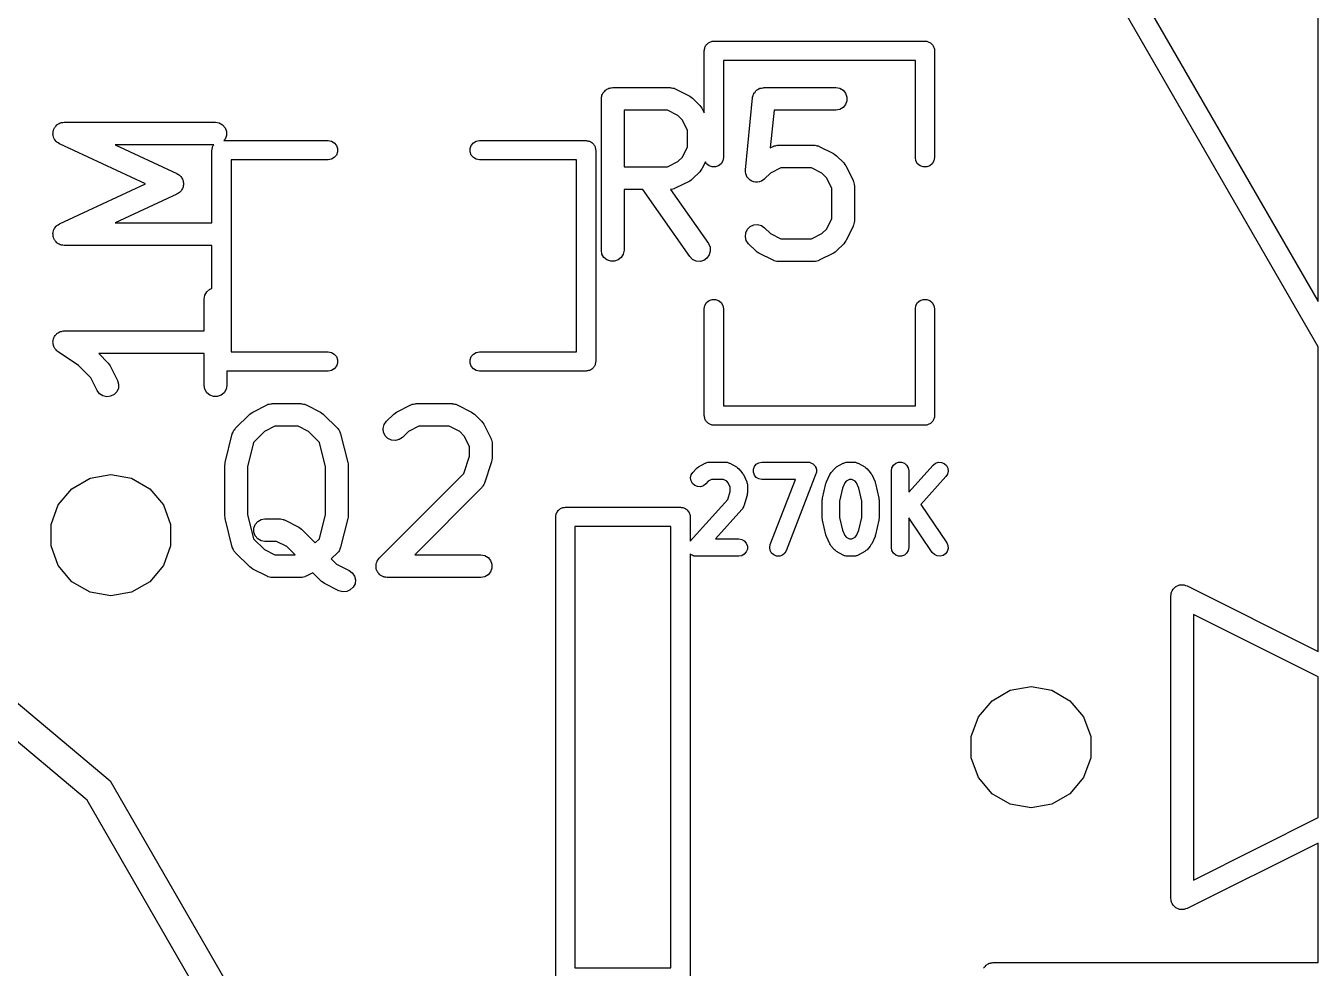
# Model space of a CAD drawing. Extents: x 173.7 to 229.3, y -126 to -74.1.
# Drawn here: x 203.35 to 211.9, y -97.96 to -91.73 of the extents above; entities that cross this region are included whole.
import ezdxf

# ---------------------------------------------------------------- set-up
doc = ezdxf.new("R2010")
doc.units = 0
doc.header["$MEASUREMENT"] = 0
doc.layers.add('BLACK', color=7, linetype='CONTINUOUS')

msp = doc.modelspace()

# ---------------------------------------------------------------- linework, layer by layer
at = {"layer": 'Black'}
for p, q in [((211.9, -93.5524), (211.9, -91.2635)), ((211.9, -93.8524), (210.457, -91.3528)), ((210.624, -91.3428), (211.9, -93.5524)), ((207.87, -91.8385), (207.875, -91.8366)), ((207.875, -91.8366), (207.88, -91.8338)), ((207.88, -91.8338), (207.885, -91.8329)), ((207.885, -91.8329), (207.89, -91.831)), ((207.89, -91.831), (207.896, -91.831)), ((207.896, -91.831), (207.901, -91.83)), ((207.901, -91.83), (209.298, -91.83)), ((209.298, -91.83), (209.304, -91.831)), ((209.304, -91.831), (209.31, -91.831)), ((209.31, -91.831), (209.315, -91.8329)), ((209.315, -91.8329), (209.32, -91.8338)), ((209.32, -91.8338), (209.325, -91.8366)), ((209.325, -91.8366), (209.33, -91.8385)), ((207.838, -91.8935), (207.839, -91.888)), ((207.838, -92.3045), (207.838, -91.8935)), ((207.839, -91.8825), (207.841, -91.8773)), ((207.839, -91.888), (207.839, -91.8825)), ((207.841, -91.8773), (207.842, -91.8718)), ((207.842, -91.8718), (207.845, -91.867)), ((207.845, -91.867), (207.847, -91.8618)), ((207.847, -91.8618), (207.85, -91.8575)), ((207.85, -91.8575), (207.853, -91.8527)), ((207.853, -91.8527), (207.857, -91.8491)), ((207.857, -91.8491), (207.861, -91.8449)), ((207.861, -91.8449), (207.865, -91.8421)), ((207.865, -91.8421), (207.87, -91.8385)), ((209.33, -91.8385), (209.335, -91.8421)), ((209.335, -91.8421), (209.339, -91.8449)), ((209.339, -91.8449), (209.343, -91.8491)), ((209.343, -91.8491), (209.347, -91.8527)), ((209.347, -91.8527), (209.35, -91.8575)), ((209.35, -91.8575), (209.353, -91.8618)), ((209.353, -91.8618), (209.355, -91.867)), ((209.355, -91.867), (209.358, -91.8718)), ((209.358, -91.8718), (209.359, -91.8773)), ((209.359, -91.8773), (209.361, -91.8825)), ((209.361, -91.8825), (209.361, -91.888)), ((209.361, -91.888), (209.362, -91.8935)), ((209.362, -91.8935), (209.362, -92.5996)), ((209.235, -91.957), (207.965, -91.957)), ((207.965, -91.957), (207.965, -92.5996)), ((209.235, -92.5996), (209.235, -91.957)), ((207.165, -92.181), (207.167, -92.1749)), ((207.167, -92.1749), (207.171, -92.1699)), ((207.171, -92.1699), (207.174, -92.1642)), ((207.174, -92.1642), (207.179, -92.16)), ((207.179, -92.16), (207.184, -92.1549)), ((207.184, -92.1549), (207.189, -92.1516)), ((207.189, -92.1516), (207.194, -92.1474)), ((207.194, -92.1474), (207.201, -92.1452)), ((207.201, -92.1452), (207.206, -92.1419)), ((207.206, -92.1419), (207.213, -92.1408)), ((207.213, -92.1408), (207.219, -92.1385)), ((207.219, -92.1385), (207.225, -92.1385)), ((207.225, -92.1385), (207.232, -92.1374)), ((207.232, -92.1374), (207.613, -92.1374)), ((207.613, -92.1374), (207.617, -92.1381)), ((207.617, -92.1381), (207.621, -92.1379)), ((207.621, -92.1379), (207.63, -92.1404)), ((207.63, -92.1404), (207.639, -92.1419)), ((207.639, -92.1419), (207.642, -92.1441)), ((207.642, -92.1441), (207.646, -92.1453)), ((207.646, -92.1453), (207.742, -92.1929)), ((208.164, -92.1798), (208.166, -92.1775)), ((208.166, -92.1775), (208.167, -92.1749)), ((208.167, -92.1749), (208.174, -92.167)), ((208.174, -92.167), (208.18, -92.1587)), ((208.18, -92.1587), (208.182, -92.1571)), ((208.182, -92.1571), (208.184, -92.1549)), ((208.184, -92.1549), (208.193, -92.1498)), ((208.193, -92.1498), (208.201, -92.144)), ((208.201, -92.144), (208.204, -92.1433)), ((208.204, -92.1433), (208.206, -92.1419)), ((208.206, -92.1419), (208.216, -92.1401)), ((208.216, -92.1401), (208.226, -92.1376)), ((208.226, -92.1376), (208.229, -92.1379)), ((208.229, -92.1379), (208.232, -92.1374)), ((208.232, -92.1374), (208.708, -92.1374)), ((208.708, -92.1374), (208.734, -92.1419)), ((208.734, -92.1419), (208.756, -92.1549)), ((208.756, -92.1549), (208.773, -92.1749)), ((208.773, -92.1749), (208.782, -92.1994)), ((207.157, -92.2124), (207.158, -92.2059)), ((207.157, -93.2124), (207.157, -92.2124)), ((207.158, -92.1994), (207.16, -92.1932)), ((207.158, -92.2059), (207.158, -92.1994)), ((207.16, -92.1932), (207.161, -92.1867)), ((207.161, -92.1867), (207.165, -92.181)), ((207.742, -92.1929), (207.751, -92.2001)), ((207.751, -92.2001), (207.761, -92.207)), ((207.761, -92.207), (207.809, -92.2546)), ((207.809, -92.2546), (207.816, -92.2644)), ((207.816, -92.2644), (207.823, -92.2741)), ((208.11, -92.6811), (208.157, -92.2049)), ((208.157, -92.2049), (208.158, -92.2022)), ((208.158, -92.1994), (208.162, -92.1897)), ((208.158, -92.2022), (208.158, -92.1994)), ((208.162, -92.1897), (208.164, -92.1798)), ((208.773, -92.2499), (208.756, -92.2698)), ((208.782, -92.2254), (208.773, -92.2499)), ((208.782, -92.1994), (208.782, -92.2254)), ((207.307, -92.2874), (207.307, -92.6612)), ((207.595, -92.2874), (207.307, -92.2874)), ((207.664, -92.3216), (207.595, -92.2874)), ((207.694, -92.352), (207.664, -92.3216)), ((207.823, -92.2741), (207.838, -92.3045)), ((208.3, -92.2874), (208.275, -92.5356)), ((208.708, -92.2874), (208.3, -92.2874)), ((208.734, -92.2829), (208.708, -92.2874)), ((208.756, -92.2698), (208.734, -92.2829)), ((203.529, -92.4275), (203.53, -92.4243)), ((203.529, -92.4372), (203.529, -92.4275)), ((203.53, -92.4243), (203.531, -92.421)), ((203.531, -92.421), (203.535, -92.4122)), ((203.535, -92.4122), (203.538, -92.403)), ((203.538, -92.403), (203.54, -92.4004)), ((203.54, -92.4004), (203.542, -92.3974)), ((203.542, -92.3974), (203.549, -92.3905)), ((203.549, -92.3905), (203.555, -92.383)), ((203.555, -92.383), (203.558, -92.3814)), ((203.558, -92.3814), (203.56, -92.379)), ((203.56, -92.379), (203.569, -92.3749)), ((203.569, -92.3749), (203.577, -92.37)), ((203.577, -92.37), (203.581, -92.3694)), ((203.581, -92.3694), (203.584, -92.368)), ((203.584, -92.368), (203.593, -92.3672)), ((203.593, -92.3672), (203.603, -92.3655)), ((203.603, -92.3655), (204.603, -92.3655)), ((204.603, -92.3655), (204.629, -92.37)), ((204.629, -92.37), (204.651, -92.383)), ((204.651, -92.383), (204.668, -92.403)), ((204.668, -92.403), (204.677, -92.4275)), ((204.677, -92.4275), (204.677, -92.4535)), ((207.728, -92.4206), (207.694, -92.352)), ((207.728, -92.528), (207.728, -92.4206)), ((203.528, -92.447), (203.529, -92.4372)), ((203.529, -92.4502), (203.528, -92.447)), ((203.529, -92.4535), (203.529, -92.4502)), ((203.533, -92.4627), (203.529, -92.4535)), ((203.535, -92.4722), (203.533, -92.4627)), ((203.537, -92.4749), (203.535, -92.4722)), ((203.538, -92.478), (203.537, -92.4749)), ((203.544, -92.4855), (203.538, -92.478)), ((203.55, -92.4935), (203.544, -92.4855)), ((203.553, -92.4954), (203.55, -92.4935)), ((203.555, -92.4979), (203.553, -92.4954)), ((203.563, -92.5028), (203.555, -92.4979)), ((203.571, -92.5084), (203.563, -92.5028)), ((204.14, -92.7738), (203.571, -92.5084)), ((203.941, -92.5155), (204.349, -92.7058)), ((204.592, -92.5155), (203.941, -92.5155)), ((204.587, -92.525), (204.589, -92.5198)), ((204.589, -92.5198), (204.592, -92.5155)), ((204.592, -92.5155), (204.592, -92.5155)), ((204.668, -92.478), (204.66, -92.488)), ((204.66, -92.488), (205.35, -92.488)), ((204.677, -92.4535), (204.668, -92.478)), ((205.35, -92.488), (205.371, -92.4918)), ((205.371, -92.4918), (205.39, -92.5029)), ((205.39, -92.5029), (205.405, -92.5198)), ((205.405, -92.5198), (205.412, -92.5405)), ((206.288, -92.5405), (206.295, -92.5198)), ((206.295, -92.5198), (206.31, -92.5029)), ((206.31, -92.5029), (206.329, -92.4918)), ((206.329, -92.4918), (206.35, -92.488)), ((206.35, -92.488), (207.056, -92.488)), ((207.056, -92.488), (207.062, -92.489)), ((207.062, -92.489), (207.068, -92.489)), ((207.068, -92.489), (207.073, -92.4909)), ((207.073, -92.4909), (207.078, -92.4918)), ((207.078, -92.4918), (207.083, -92.4946)), ((207.083, -92.4946), (207.088, -92.4965)), ((207.088, -92.4965), (207.093, -92.5001)), ((207.093, -92.5001), (207.097, -92.5029)), ((207.097, -92.5029), (207.101, -92.5071)), ((207.101, -92.5071), (207.105, -92.5107)), ((207.105, -92.5107), (207.108, -92.5155)), ((207.108, -92.5155), (207.111, -92.5198)), ((207.111, -92.5198), (207.113, -92.525)), ((208.301, -92.5229), (208.31, -92.5213)), ((208.31, -92.5213), (208.319, -92.5188)), ((208.319, -92.5188), (208.323, -92.5191)), ((208.323, -92.5191), (208.327, -92.5183)), ((208.327, -92.5183), (208.565, -92.5183)), ((208.565, -92.5183), (208.569, -92.5191)), ((208.569, -92.5191), (208.574, -92.5188)), ((208.574, -92.5188), (208.582, -92.5213)), ((208.582, -92.5213), (208.591, -92.5229)), ((204.58, -92.5515), (204.581, -92.546)), ((204.58, -93.0321), (204.58, -92.5515)), ((204.581, -92.5405), (204.583, -92.5353)), ((204.581, -92.546), (204.581, -92.5405)), ((204.583, -92.5353), (204.584, -92.5298)), ((204.584, -92.5298), (204.587, -92.525)), ((205.39, -92.6001), (205.371, -92.6112)), ((205.405, -92.5832), (205.39, -92.6001)), ((205.412, -92.5625), (205.405, -92.5832)), ((205.412, -92.5405), (205.412, -92.5625)), ((206.288, -92.5625), (206.288, -92.5405)), ((206.295, -92.5832), (206.288, -92.5625)), ((206.31, -92.6001), (206.295, -92.5832)), ((206.329, -92.6112), (206.31, -92.6001)), ((207.113, -92.525), (207.116, -92.5298)), ((207.116, -92.5298), (207.117, -92.5353)), ((207.117, -92.5353), (207.119, -92.5405)), ((207.119, -92.5405), (207.119, -92.546)), ((207.119, -92.546), (207.12, -92.5515)), ((207.12, -92.5515), (207.12, -93.9485)), ((207.664, -92.6269), (207.694, -92.5965)), ((207.694, -92.5965), (207.728, -92.528)), ((207.965, -92.5996), (207.961, -92.6213)), ((208.275, -92.5356), (208.294, -92.5263)), ((208.294, -92.5263), (208.298, -92.525)), ((208.298, -92.525), (208.301, -92.5229)), ((208.591, -92.5229), (208.595, -92.525)), ((208.595, -92.525), (208.599, -92.5263)), ((208.599, -92.5263), (208.694, -92.5739)), ((208.694, -92.5739), (208.704, -92.581)), ((208.704, -92.581), (208.714, -92.5879)), ((208.714, -92.5879), (208.761, -92.6355)), ((209.239, -92.6213), (209.235, -92.5996)), ((209.362, -92.5996), (209.358, -92.6213)), ((205.35, -92.615), (204.707, -92.615)), ((204.707, -92.615), (204.707, -93.885)), ((205.371, -92.6112), (205.35, -92.615)), ((206.35, -92.615), (206.329, -92.6112)), ((206.993, -92.615), (206.35, -92.615)), ((206.993, -93.885), (206.993, -92.615)), ((207.307, -92.6612), (207.595, -92.6612)), ((207.595, -92.6612), (207.664, -92.6269)), ((207.816, -92.6842), (207.809, -92.694)), ((207.823, -92.6745), (207.816, -92.6842)), ((207.846, -92.6283), (207.823, -92.6745)), ((207.853, -92.6404), (207.846, -92.6283)), ((207.87, -92.6546), (207.853, -92.6404)), ((207.89, -92.6622), (207.87, -92.6546)), ((207.913, -92.6622), (207.89, -92.6622)), ((207.933, -92.6546), (207.913, -92.6622)), ((207.95, -92.6404), (207.933, -92.6546)), ((207.961, -92.6213), (207.95, -92.6404)), ((208.11, -92.6816), (208.11, -92.6811)), ((208.11, -92.682), (208.11, -92.6816)), ((208.111, -92.6945), (208.11, -92.682)), ((208.345, -92.6683), (208.276, -92.7026)), ((208.548, -92.6683), (208.345, -92.6683)), ((208.616, -92.7026), (208.548, -92.6683)), ((208.761, -92.6355), (208.768, -92.6454)), ((208.768, -92.6454), (208.775, -92.655)), ((208.775, -92.655), (208.823, -92.7503)), ((209.25, -92.6404), (209.239, -92.6213)), ((209.267, -92.6546), (209.25, -92.6404)), ((209.287, -92.6622), (209.267, -92.6546)), ((209.31, -92.6622), (209.287, -92.6622)), ((209.33, -92.6546), (209.31, -92.6622)), ((209.347, -92.6404), (209.33, -92.6546)), ((209.358, -92.6213), (209.347, -92.6404)), ((203.571, -93.0392), (204.14, -92.7738)), ((204.349, -92.7058), (204.354, -92.7096)), ((204.354, -92.7096), (204.36, -92.7124)), ((204.36, -92.7124), (204.365, -92.717)), ((204.365, -92.717), (204.37, -92.7208)), ((204.37, -92.7208), (204.374, -92.7261)), ((204.374, -92.7261), (204.379, -92.7308)), ((204.379, -92.7308), (204.382, -92.7367)), ((204.382, -92.7367), (204.385, -92.7421)), ((204.385, -92.7421), (204.387, -92.7484)), ((204.387, -92.7484), (204.39, -92.7544)), ((204.39, -92.7544), (204.39, -92.7609)), ((204.39, -92.7609), (204.392, -92.7673)), ((204.392, -92.7673), (204.392, -92.7738)), ((204.392, -92.7738), (204.392, -92.7803)), ((207.742, -92.7557), (207.646, -92.8033)), ((207.751, -92.7485), (207.742, -92.7557)), ((207.761, -92.7416), (207.751, -92.7485)), ((207.809, -92.694), (207.761, -92.7416)), ((208.112, -92.7071), (208.111, -92.6945)), ((208.112, -92.7075), (208.112, -92.7071)), ((208.112, -92.708), (208.112, -92.7075)), ((208.117, -92.7194), (208.112, -92.708)), ((208.122, -92.7308), (208.117, -92.7194)), ((208.123, -92.7312), (208.122, -92.7308)), ((208.123, -92.7316), (208.123, -92.7312)), ((208.132, -92.7405), (208.123, -92.7316)), ((208.141, -92.7495), (208.132, -92.7405)), ((208.141, -92.7497), (208.141, -92.7495)), ((208.141, -92.75), (208.141, -92.7497)), ((208.153, -92.7553), (208.141, -92.75)), ((208.164, -92.7608), (208.153, -92.7553)), ((208.165, -92.761), (208.164, -92.7608)), ((208.164, -92.7608), (208.164, -92.7608)), ((208.177, -92.7621), (208.165, -92.761)), ((208.19, -92.7634), (208.177, -92.7621)), ((208.191, -92.7633), (208.19, -92.7632)), ((208.19, -92.7632), (208.19, -92.7634)), ((208.203, -92.76), (208.191, -92.7633)), ((208.215, -92.7569), (208.203, -92.76)), ((208.216, -92.7567), (208.215, -92.7569)), ((208.226, -92.7493), (208.216, -92.7565)), ((208.216, -92.7565), (208.216, -92.7567)), ((208.237, -92.7423), (208.226, -92.7493)), ((208.276, -92.7026), (208.237, -92.7416)), ((208.237, -92.7416), (208.237, -92.7419)), ((208.237, -92.7419), (208.237, -92.7423)), ((208.646, -92.733), (208.616, -92.7026)), ((208.681, -92.8015), (208.646, -92.733)), ((208.823, -92.7503), (208.824, -92.7544)), ((208.824, -92.7544), (208.826, -92.7582)), ((208.826, -92.7582), (208.828, -92.7668)), ((208.828, -92.7668), (208.83, -92.7752)), ((208.83, -92.7752), (208.83, -92.7795)), ((204.349, -92.8418), (203.941, -93.0321)), ((204.354, -92.838), (204.349, -92.8418)), ((204.36, -92.8353), (204.354, -92.838)), ((204.365, -92.8306), (204.36, -92.8353)), ((204.37, -92.8268), (204.365, -92.8306)), ((204.374, -92.8215), (204.37, -92.8268)), ((204.379, -92.8168), (204.374, -92.8215)), ((204.382, -92.8109), (204.379, -92.8168)), ((204.385, -92.8055), (204.382, -92.8109)), ((204.387, -92.7992), (204.385, -92.8055)), ((204.39, -92.7932), (204.387, -92.7992)), ((204.392, -92.7803), (204.39, -92.7867)), ((204.39, -92.7867), (204.39, -92.7932)), ((207.431, -92.8112), (207.307, -92.8112)), ((207.307, -92.8112), (207.307, -93.2124)), ((207.742, -93.2554), (207.431, -92.8112)), ((207.617, -92.8104), (207.614, -92.811)), ((207.614, -92.811), (207.865, -93.1694)), ((207.621, -92.8107), (207.617, -92.8104)), ((207.63, -92.8082), (207.621, -92.8107)), ((207.639, -92.8067), (207.63, -92.8082)), ((207.642, -92.8045), (207.639, -92.8067)), ((207.646, -92.8033), (207.642, -92.8045)), ((208.681, -93.0042), (208.681, -92.8015)), ((208.83, -92.7795), (208.831, -92.7838)), ((208.831, -92.7838), (208.831, -93.0219)), ((203.941, -93.0321), (204.58, -93.0321)), ((208.646, -93.0727), (208.681, -93.0042)), ((208.83, -93.0305), (208.828, -93.0389)), ((208.831, -93.0219), (208.83, -93.0262)), ((208.83, -93.0262), (208.83, -93.0305)), ((203.528, -93.1006), (203.529, -93.0974)), ((203.529, -93.1104), (203.528, -93.1006)), ((203.529, -93.0941), (203.533, -93.0849)), ((203.529, -93.0974), (203.529, -93.0941)), ((203.529, -93.1202), (203.529, -93.1104)), ((203.53, -93.1233), (203.529, -93.1202)), ((203.533, -93.0849), (203.535, -93.0755)), ((203.535, -93.0755), (203.537, -93.0728)), ((203.537, -93.0728), (203.538, -93.0696)), ((203.538, -93.0696), (203.544, -93.0621)), ((203.544, -93.0621), (203.55, -93.0541)), ((203.55, -93.0541), (203.553, -93.0522)), ((203.553, -93.0522), (203.555, -93.0497)), ((203.555, -93.0497), (203.563, -93.0448)), ((203.563, -93.0448), (203.571, -93.0392)), ((208.11, -93.1237), (208.112, -93.0977)), ((208.112, -93.0977), (208.123, -93.0741)), ((208.123, -93.0741), (208.141, -93.0557)), ((208.141, -93.0557), (208.165, -93.0447)), ((208.165, -93.0447), (208.191, -93.0424)), ((208.191, -93.0424), (208.216, -93.0492)), ((208.216, -93.0492), (208.237, -93.0641)), ((208.237, -93.0641), (208.276, -93.1031)), ((208.276, -93.1031), (208.345, -93.1374)), ((208.548, -93.1374), (208.616, -93.1031)), ((208.616, -93.1031), (208.646, -93.0727)), ((208.823, -93.0554), (208.775, -93.1507)), ((208.824, -93.0513), (208.823, -93.0554)), ((208.826, -93.0476), (208.824, -93.0513)), ((208.828, -93.0389), (208.826, -93.0476)), ((203.531, -93.1266), (203.53, -93.1233)), ((203.535, -93.1354), (203.531, -93.1266)), ((203.538, -93.1446), (203.535, -93.1354)), ((203.54, -93.1472), (203.538, -93.1446)), ((203.542, -93.1502), (203.54, -93.1472)), ((203.549, -93.1571), (203.542, -93.1502)), ((203.555, -93.1646), (203.549, -93.1571)), ((203.558, -93.1662), (203.555, -93.1646)), ((203.56, -93.1686), (203.558, -93.1662)), ((203.569, -93.1727), (203.56, -93.1686)), ((203.577, -93.1776), (203.569, -93.1727)), ((203.581, -93.1782), (203.577, -93.1776)), ((203.584, -93.1796), (203.581, -93.1782)), ((203.593, -93.1804), (203.584, -93.1796)), ((203.603, -93.1821), (203.593, -93.1804)), ((204.58, -93.1821), (203.603, -93.1821)), ((204.58, -93.4655), (204.58, -93.1821)), ((207.865, -93.1694), (207.876, -93.193)), ((207.876, -93.193), (207.878, -93.2189)), ((208.116, -93.1488), (208.11, -93.1237)), ((208.131, -93.1702), (208.116, -93.1488)), ((208.179, -93.2178), (208.131, -93.1702)), ((208.345, -93.1374), (208.548, -93.1374)), ((208.761, -93.1702), (208.714, -93.2178)), ((208.768, -93.1603), (208.761, -93.1702)), ((208.775, -93.1507), (208.768, -93.1603)), ((207.161, -93.238), (207.157, -93.2124)), ((207.174, -93.2606), (207.161, -93.238)), ((207.194, -93.2773), (207.174, -93.2606)), ((207.219, -93.2862), (207.194, -93.2773)), ((207.245, -93.2862), (207.219, -93.2862)), ((207.269, -93.2773), (207.245, -93.2862)), ((207.289, -93.2606), (207.269, -93.2773)), ((207.302, -93.238), (207.289, -93.2606)), ((207.307, -93.2124), (207.302, -93.238)), ((207.76, -93.2738), (207.742, -93.2554)), ((207.784, -93.2848), (207.76, -93.2738)), ((207.81, -93.2871), (207.784, -93.2848)), ((207.835, -93.2804), (207.81, -93.2871)), ((207.856, -93.2654), (207.835, -93.2804)), ((207.871, -93.2441), (207.856, -93.2654)), ((207.878, -93.2189), (207.871, -93.2441)), ((208.189, -93.2247), (208.179, -93.2178)), ((208.198, -93.2318), (208.189, -93.2247)), ((208.294, -93.2795), (208.198, -93.2318)), ((208.298, -93.2807), (208.294, -93.2795)), ((208.301, -93.2829), (208.298, -93.2807)), ((208.31, -93.2844), (208.301, -93.2829)), ((208.319, -93.2869), (208.31, -93.2844)), ((208.323, -93.2866), (208.319, -93.2869)), ((208.327, -93.2874), (208.323, -93.2866)), ((208.565, -93.2874), (208.327, -93.2874)), ((208.569, -93.2866), (208.565, -93.2874)), ((208.574, -93.2869), (208.569, -93.2866)), ((208.582, -93.2844), (208.574, -93.2869)), ((208.591, -93.2829), (208.582, -93.2844)), ((208.595, -93.2807), (208.591, -93.2829)), ((208.599, -93.2795), (208.595, -93.2807)), ((208.694, -93.2318), (208.599, -93.2795)), ((208.704, -93.2247), (208.694, -93.2318)), ((208.714, -93.2178), (208.704, -93.2247)), ((204.528, -93.5357), (204.533, -93.5101)), ((204.528, -93.7464), (204.528, -93.5357)), ((204.533, -93.5101), (204.546, -93.4875)), ((204.546, -93.4875), (204.566, -93.4708)), ((204.566, -93.4708), (204.58, -93.4655)), ((207.853, -93.5596), (207.87, -93.5454)), ((207.87, -93.5454), (207.89, -93.5378)), ((207.89, -93.5378), (207.913, -93.5378)), ((207.913, -93.5378), (207.933, -93.5454)), ((207.933, -93.5454), (207.95, -93.5596)), ((209.25, -93.5596), (209.267, -93.5454)), ((209.267, -93.5454), (209.287, -93.5378)), ((209.287, -93.5378), (209.31, -93.5378)), ((209.31, -93.5378), (209.33, -93.5454)), ((209.33, -93.5454), (209.347, -93.5596)), ((207.838, -93.6004), (207.842, -93.5787)), ((207.838, -94.3065), (207.838, -93.6004)), ((207.842, -93.5787), (207.853, -93.5596)), ((207.95, -93.5596), (207.961, -93.5787)), ((207.961, -93.5787), (207.965, -93.6004)), ((207.965, -93.6004), (207.965, -94.243)), ((209.235, -93.6004), (209.239, -93.5787)), ((209.235, -94.243), (209.235, -93.6004)), ((209.239, -93.5787), (209.25, -93.5596)), ((209.347, -93.5596), (209.358, -93.5787)), ((209.358, -93.5787), (209.362, -93.6004)), ((209.362, -93.6004), (209.362, -94.3065)), ((203.529, -93.8084), (203.532, -93.8)), ((203.532, -93.8), (203.534, -93.7913)), ((203.534, -93.7913), (203.537, -93.7878)), ((203.537, -93.7878), (203.538, -93.7839)), ((203.538, -93.7839), (203.544, -93.7771)), ((203.544, -93.7771), (203.549, -93.7696)), ((203.549, -93.7696), (203.552, -93.7672)), ((203.552, -93.7672), (203.555, -93.764)), ((203.555, -93.764), (203.563, -93.7595)), ((203.563, -93.7595), (203.57, -93.7542)), ((203.57, -93.7542), (203.574, -93.753)), ((203.574, -93.753), (203.577, -93.751)), ((203.577, -93.751), (203.586, -93.7494)), ((203.586, -93.7494), (203.595, -93.7469)), ((203.595, -93.7469), (203.599, -93.7471)), ((203.599, -93.7471), (203.603, -93.7464)), ((203.603, -93.7464), (204.528, -93.7464)), ((203.528, -93.8166), (203.529, -93.8126)), ((203.529, -93.8255), (203.528, -93.8166)), ((203.529, -93.8126), (203.529, -93.8084)), ((203.529, -93.8345), (203.529, -93.8255)), ((203.531, -93.8384), (203.529, -93.8345)), ((203.531, -93.8425), (203.531, -93.8384)), ((203.535, -93.8505), (203.531, -93.8425)), ((203.538, -93.8589), (203.535, -93.8505)), ((203.541, -93.8621), (203.538, -93.8589)), ((203.543, -93.8658), (203.541, -93.8621)), ((203.549, -93.872), (203.543, -93.8658)), ((203.555, -93.8789), (203.549, -93.872)), ((203.559, -93.881), (203.555, -93.8789)), ((203.562, -93.8838), (203.559, -93.881)), ((203.698, -93.9749), (203.562, -93.8838)), ((204.707, -93.885), (205.35, -93.885)), ((205.35, -93.885), (205.371, -93.8888)), ((205.371, -93.8888), (205.39, -93.8999)), ((206.31, -93.8999), (206.329, -93.8888)), ((206.329, -93.8888), (206.35, -93.885)), ((206.35, -93.885), (206.993, -93.885)), ((211.9, -95.8661), (211.9, -93.8524)), ((203.78, -94.0563), (203.698, -93.9749)), ((204.528, -93.8964), (203.832, -93.8964)), ((203.832, -93.8964), (203.894, -93.9589)), ((203.894, -93.9589), (203.901, -93.9687)), ((203.901, -93.9687), (203.908, -93.9784)), ((204.528, -94.1071), (204.528, -93.8964)), ((205.39, -93.8999), (205.405, -93.9167)), ((205.405, -93.9167), (205.412, -93.9375)), ((205.412, -93.9595), (205.405, -93.9802)), ((205.412, -93.9375), (205.412, -93.9595)), ((206.288, -93.9375), (206.295, -93.9167)), ((206.288, -93.9595), (206.288, -93.9375)), ((206.295, -93.9802), (206.288, -93.9595)), ((206.295, -93.9167), (206.31, -93.8999)), ((207.113, -93.975), (207.111, -93.9802)), ((207.116, -93.9702), (207.113, -93.975)), ((207.117, -93.9647), (207.116, -93.9702)), ((207.119, -93.9595), (207.117, -93.9647)), ((207.12, -93.9485), (207.119, -93.954)), ((207.119, -93.954), (207.119, -93.9595)), ((203.822, -94.1407), (203.78, -94.0563)), ((203.908, -93.9784), (203.956, -94.0736)), ((205.35, -94.012), (204.678, -94.012)), ((204.678, -94.012), (204.678, -94.1071)), ((205.371, -94.0082), (205.35, -94.012)), ((205.39, -93.9971), (205.371, -94.0082)), ((205.405, -93.9802), (205.39, -93.9971)), ((206.31, -93.9971), (206.295, -93.9802)), ((206.329, -94.0082), (206.31, -93.9971)), ((206.35, -94.012), (206.329, -94.0082)), ((207.056, -94.012), (206.35, -94.012)), ((207.062, -94.011), (207.056, -94.012)), ((207.068, -94.011), (207.062, -94.011)), ((207.073, -94.0091), (207.068, -94.011)), ((207.078, -94.0082), (207.073, -94.0091)), ((207.083, -94.0054), (207.078, -94.0082)), ((207.088, -94.0035), (207.083, -94.0054)), ((207.093, -93.9999), (207.088, -94.0035)), ((207.097, -93.9971), (207.093, -93.9999)), ((207.101, -93.9929), (207.097, -93.9971)), ((207.105, -93.9893), (207.101, -93.9929)), ((207.108, -93.9845), (207.105, -93.9893)), ((207.111, -93.9802), (207.108, -93.9845)), ((203.837, -94.1616), (203.822, -94.1407)), ((203.962, -94.1246), (203.951, -94.1485)), ((203.956, -94.0736), (203.963, -94.0986)), ((203.963, -94.0986), (203.962, -94.1246)), ((204.533, -94.1328), (204.528, -94.1071)), ((204.546, -94.1554), (204.533, -94.1328)), ((204.674, -94.1328), (204.661, -94.1554)), ((204.678, -94.1071), (204.674, -94.1328)), ((203.859, -94.176), (203.837, -94.1616)), ((203.884, -94.182), (203.859, -94.176)), ((203.91, -94.179), (203.884, -94.182)), ((203.934, -94.1674), (203.91, -94.179)), ((203.951, -94.1485), (203.934, -94.1674)), ((204.566, -94.1721), (204.546, -94.1554)), ((204.59, -94.181), (204.566, -94.1721)), ((204.616, -94.181), (204.59, -94.181)), ((204.641, -94.1721), (204.616, -94.181)), ((204.661, -94.1554), (204.641, -94.1721)), ((204.949, -94.2341), (204.953, -94.2319)), ((204.953, -94.2319), (204.962, -94.2304)), ((204.962, -94.2304), (204.97, -94.2279)), ((204.97, -94.2279), (204.974, -94.2281)), ((204.974, -94.2281), (204.979, -94.2274)), ((204.979, -94.2274), (205.169, -94.2274)), ((205.169, -94.2274), (205.173, -94.2281)), ((205.173, -94.2281), (205.178, -94.2279)), ((205.178, -94.2279), (205.186, -94.2304)), ((205.186, -94.2304), (205.195, -94.2319)), ((205.195, -94.2319), (205.198, -94.2341)), ((205.902, -94.2341), (205.905, -94.2319)), ((205.905, -94.2319), (205.914, -94.2304)), ((205.914, -94.2304), (205.922, -94.2279)), ((205.922, -94.2279), (205.927, -94.2281)), ((205.927, -94.2281), (205.931, -94.2274)), ((205.931, -94.2274), (206.169, -94.2274)), ((206.169, -94.2274), (206.173, -94.2281)), ((206.173, -94.2281), (206.178, -94.2279)), ((206.178, -94.2279), (206.186, -94.2304)), ((206.186, -94.2304), (206.195, -94.2319)), ((206.195, -94.2319), (206.198, -94.2341)), ((204.735, -94.3922), (204.83, -94.297)), ((204.83, -94.297), (204.84, -94.2901)), ((204.84, -94.2901), (204.85, -94.2829)), ((204.85, -94.2829), (204.945, -94.2353)), ((204.945, -94.2353), (204.949, -94.2341)), ((205.198, -94.2341), (205.203, -94.2353)), ((205.203, -94.2353), (205.298, -94.2829)), ((205.298, -94.2829), (205.307, -94.2901)), ((205.307, -94.2901), (205.317, -94.297)), ((205.317, -94.297), (205.413, -94.3922)), ((205.735, -94.3446), (205.783, -94.297)), ((205.783, -94.297), (205.793, -94.2901)), ((205.793, -94.2901), (205.802, -94.2829)), ((205.802, -94.2829), (205.897, -94.2353)), ((205.897, -94.2353), (205.902, -94.2341)), ((206.198, -94.2341), (206.203, -94.2353)), ((206.203, -94.2353), (206.298, -94.2829)), ((206.298, -94.2829), (206.307, -94.2901)), ((206.307, -94.2901), (206.317, -94.297)), ((206.317, -94.297), (206.365, -94.3446)), ((207.839, -94.312), (207.838, -94.3065)), ((207.839, -94.3175), (207.839, -94.312)), ((207.841, -94.3227), (207.839, -94.3175)), ((207.965, -94.243), (209.235, -94.243)), ((209.361, -94.3175), (209.359, -94.3227)), ((209.362, -94.3065), (209.361, -94.312)), ((209.361, -94.312), (209.361, -94.3175)), ((204.726, -94.4033), (204.731, -94.3981)), ((204.731, -94.3981), (204.735, -94.3922)), ((204.996, -94.3774), (204.928, -94.4116)), ((205.151, -94.3774), (204.996, -94.3774)), ((205.22, -94.4116), (205.151, -94.3774)), ((205.413, -94.3922), (205.417, -94.3981)), ((205.417, -94.3981), (205.422, -94.4033)), ((205.713, -94.3911), (205.72, -94.3659)), ((205.716, -94.417), (205.713, -94.3911)), ((205.72, -94.3659), (205.735, -94.3446)), ((205.949, -94.3774), (205.88, -94.4116)), ((206.151, -94.3774), (205.949, -94.3774)), ((206.22, -94.4116), (206.151, -94.3774)), ((206.365, -94.3446), (206.372, -94.3544)), ((206.372, -94.3544), (206.379, -94.3641)), ((206.379, -94.3641), (206.427, -94.4593)), ((207.842, -94.3282), (207.841, -94.3227)), ((207.845, -94.333), (207.842, -94.3282)), ((207.847, -94.3383), (207.845, -94.333)), ((207.85, -94.3425), (207.847, -94.3383)), ((207.853, -94.3473), (207.85, -94.3425)), ((207.857, -94.3509), (207.853, -94.3473)), ((207.861, -94.3551), (207.857, -94.3509)), ((207.865, -94.3579), (207.861, -94.3551)), ((207.87, -94.3615), (207.865, -94.3579)), ((207.875, -94.3634), (207.87, -94.3615)), ((207.88, -94.3662), (207.875, -94.3634)), ((207.885, -94.3671), (207.88, -94.3662)), ((207.89, -94.369), (207.885, -94.3671)), ((207.896, -94.369), (207.89, -94.369)), ((207.901, -94.37), (207.896, -94.369)), ((209.298, -94.37), (207.901, -94.37)), ((209.304, -94.369), (209.298, -94.37)), ((209.31, -94.369), (209.304, -94.369)), ((209.315, -94.3671), (209.31, -94.369)), ((209.32, -94.3662), (209.315, -94.3671)), ((209.325, -94.3634), (209.32, -94.3662)), ((209.33, -94.3615), (209.325, -94.3634)), ((209.335, -94.3579), (209.33, -94.3615)), ((209.339, -94.3551), (209.335, -94.3579)), ((209.343, -94.3509), (209.339, -94.3551)), ((209.347, -94.3473), (209.343, -94.3509)), ((209.35, -94.3425), (209.347, -94.3473)), ((209.353, -94.3383), (209.35, -94.3425)), ((209.355, -94.333), (209.353, -94.3383)), ((209.358, -94.3282), (209.355, -94.333)), ((209.359, -94.3227), (209.358, -94.3282)), ((204.668, -94.6175), (204.715, -94.427)), ((204.715, -94.427), (204.718, -94.4205)), ((204.718, -94.4205), (204.72, -94.4135)), ((204.72, -94.4135), (204.724, -94.4087)), ((204.724, -94.4087), (204.726, -94.4033)), ((204.856, -94.4836), (204.815, -94.6449)), ((204.928, -94.4116), (204.856, -94.4836)), ((205.292, -94.4836), (205.22, -94.4116)), ((205.332, -94.6449), (205.292, -94.4836)), ((205.422, -94.4033), (205.424, -94.4087)), ((205.424, -94.4087), (205.427, -94.4135)), ((205.427, -94.4135), (205.429, -94.4205)), ((205.429, -94.4205), (205.432, -94.427)), ((205.432, -94.427), (205.48, -94.6175)), ((205.727, -94.4406), (205.716, -94.417)), ((205.745, -94.4591), (205.727, -94.4406)), ((205.769, -94.4701), (205.745, -94.4591)), ((205.795, -94.4723), (205.769, -94.4701)), ((205.82, -94.4656), (205.795, -94.4723)), ((205.841, -94.4507), (205.82, -94.4656)), ((205.88, -94.4116), (205.841, -94.4507)), ((206.25, -94.442), (206.22, -94.4116)), ((206.285, -94.5106), (206.25, -94.442)), ((206.427, -94.4593), (206.428, -94.4635)), ((206.428, -94.4635), (206.43, -94.4672)), ((206.43, -94.4672), (206.432, -94.4759)), ((206.432, -94.4759), (206.434, -94.4843)), ((206.434, -94.4843), (206.434, -94.4886)), ((206.285, -94.5759), (206.285, -94.5106)), ((206.434, -94.4886), (206.435, -94.4929)), ((206.435, -94.4929), (206.435, -94.5881)), ((204.665, -94.6357), (204.667, -94.6267)), ((204.665, -94.969), (204.665, -94.6357)), ((204.667, -94.6267), (204.668, -94.6175)), ((204.815, -94.6449), (204.815, -94.9598)), ((205.332, -94.9598), (205.332, -94.6449)), ((205.48, -94.6175), (205.481, -94.6267)), ((205.481, -94.6267), (205.482, -94.6357)), ((205.482, -94.6357), (205.482, -94.969)), ((206.246, -94.6904), (206.285, -94.5759)), ((206.431, -94.6118), (206.383, -94.7547)), ((206.432, -94.5999), (206.431, -94.6118)), ((206.435, -94.5881), (206.432, -94.5999)), ((207.763, -94.682), (207.785, -94.6578)), ((207.785, -94.6578), (207.792, -94.652)), ((207.792, -94.652), (207.799, -94.646)), ((207.799, -94.646), (207.843, -94.6219)), ((207.843, -94.6219), (207.847, -94.6204)), ((207.847, -94.6204), (207.851, -94.6181)), ((207.851, -94.6181), (207.856, -94.6172)), ((207.856, -94.6172), (207.862, -94.6154)), ((207.862, -94.6154), (207.866, -94.6154)), ((207.866, -94.6154), (207.871, -94.6147)), ((207.871, -94.6147), (207.98, -94.6147)), ((207.98, -94.6147), (207.984, -94.6154)), ((207.984, -94.6154), (207.989, -94.6154)), ((207.989, -94.6154), (207.994, -94.6172)), ((207.994, -94.6172), (207.999, -94.6181)), ((207.999, -94.6181), (208.003, -94.6204)), ((208.003, -94.6204), (208.007, -94.6219)), ((208.007, -94.6219), (208.051, -94.646)), ((208.051, -94.646), (208.058, -94.652)), ((208.058, -94.652), (208.066, -94.6578)), ((208.066, -94.6578), (208.087, -94.682)), ((208.163, -94.6619), (208.17, -94.6432)), ((208.17, -94.6432), (208.182, -94.628)), ((208.182, -94.628), (208.199, -94.6181)), ((208.199, -94.6181), (208.219, -94.6147)), ((208.219, -94.6147), (208.524, -94.6147)), ((208.524, -94.6147), (208.529, -94.6156)), ((208.529, -94.6156), (208.535, -94.6157)), ((208.535, -94.6157), (208.539, -94.6173)), ((208.539, -94.6173), (208.543, -94.6181)), ((208.543, -94.6181), (208.548, -94.6209)), ((208.548, -94.6209), (208.553, -94.6229)), ((208.553, -94.6229), (208.557, -94.6258)), ((208.557, -94.6258), (208.561, -94.628)), ((208.561, -94.628), (208.564, -94.6323)), ((208.564, -94.6323), (208.568, -94.6359)), ((208.568, -94.6359), (208.57, -94.6398)), ((208.57, -94.6398), (208.573, -94.6432)), ((208.573, -94.6432), (208.575, -94.6484)), ((208.575, -94.6484), (208.578, -94.6533)), ((208.578, -94.6533), (208.579, -94.6577)), ((208.579, -94.6577), (208.58, -94.6619)), ((208.677, -94.682), (208.699, -94.6578)), ((208.699, -94.6578), (208.706, -94.652)), ((208.706, -94.652), (208.714, -94.646)), ((208.714, -94.646), (208.757, -94.6219)), ((208.757, -94.6219), (208.762, -94.6204)), ((208.762, -94.6204), (208.766, -94.6181)), ((208.766, -94.6181), (208.771, -94.6172)), ((208.771, -94.6172), (208.776, -94.6154)), ((208.776, -94.6154), (208.781, -94.6154)), ((208.781, -94.6154), (208.785, -94.6147)), ((208.785, -94.6147), (208.829, -94.6147)), ((208.829, -94.6147), (208.833, -94.6154)), ((208.833, -94.6154), (208.838, -94.6154)), ((208.838, -94.6154), (208.843, -94.6172)), ((208.843, -94.6172), (208.848, -94.6181)), ((208.848, -94.6181), (208.852, -94.6204)), ((208.852, -94.6204), (208.856, -94.6219)), ((208.856, -94.6219), (208.9, -94.646)), ((208.9, -94.646), (208.907, -94.652)), ((208.907, -94.652), (208.915, -94.6578)), ((208.915, -94.6578), (208.936, -94.682)), ((209.076, -94.6718), (209.08, -94.6523)), ((209.08, -94.6523), (209.09, -94.6351)), ((209.09, -94.6351), (209.105, -94.6223)), ((209.105, -94.6223), (209.123, -94.6155)), ((209.123, -94.6155), (209.143, -94.6155)), ((209.143, -94.6155), (209.162, -94.6223)), ((209.162, -94.6223), (209.177, -94.6351)), ((209.177, -94.6351), (209.187, -94.6523)), ((209.187, -94.6523), (209.191, -94.6718)), ((209.191, -94.8132), (209.352, -94.6336)), ((209.352, -94.6336), (209.368, -94.6214)), ((209.368, -94.6214), (209.387, -94.6152)), ((209.387, -94.6152), (209.407, -94.6159)), ((209.407, -94.6159), (209.425, -94.6233)), ((209.425, -94.6233), (209.44, -94.6366)), ((209.44, -94.6366), (209.449, -94.6541)), ((209.449, -94.6541), (209.452, -94.6738)), ((203.653, -94.79), (203.774, -94.7203)), ((203.774, -94.7203), (203.911, -94.6961)), ((203.911, -94.6961), (204.049, -94.7203)), ((204.049, -94.7203), (204.169, -94.79)), ((205.687, -95.2493), (206.246, -94.6904)), ((207.748, -94.7182), (207.752, -94.6988)), ((207.751, -94.7379), (207.748, -94.7182)), ((207.76, -94.7554), (207.751, -94.7379)), ((207.752, -94.6988), (207.763, -94.682)), ((207.863, -94.7413), (207.848, -94.7584)), ((207.885, -94.729), (207.863, -94.7413)), ((207.965, -94.729), (207.885, -94.729)), ((207.987, -94.7413), (207.965, -94.729)), ((207.996, -94.7518), (207.987, -94.7413)), ((208.087, -94.682), (208.092, -94.6894)), ((208.092, -94.6894), (208.097, -94.6967)), ((208.097, -94.6967), (208.119, -94.7451)), ((208.163, -94.6817), (208.163, -94.6619)), ((208.17, -94.7004), (208.163, -94.6817)), ((208.182, -94.7156), (208.17, -94.7004)), ((208.199, -94.7255), (208.182, -94.7156)), ((208.219, -94.729), (208.199, -94.7255)), ((208.441, -94.729), (208.219, -94.729)), ((208.275, -95.1592), (208.441, -94.729)), ((208.577, -94.6924), (208.381, -95.2004)), ((208.578, -94.6869), (208.577, -94.6924)), ((208.58, -94.6817), (208.578, -94.6869)), ((208.58, -94.6619), (208.58, -94.6674)), ((208.58, -94.6674), (208.581, -94.6729)), ((208.581, -94.6729), (208.58, -94.6773)), ((208.58, -94.6773), (208.58, -94.6817)), ((208.646, -94.7451), (208.668, -94.6967)), ((208.668, -94.6967), (208.673, -94.6894)), ((208.673, -94.6894), (208.677, -94.682)), ((208.778, -94.7413), (208.768, -94.7518)), ((208.8, -94.729), (208.778, -94.7413)), ((208.814, -94.729), (208.8, -94.729)), ((208.836, -94.7413), (208.814, -94.729)), ((208.845, -94.7518), (208.836, -94.7413)), ((208.936, -94.682), (208.941, -94.6894)), ((208.941, -94.6894), (208.946, -94.6967)), ((208.946, -94.6967), (208.968, -94.7451)), ((209.076, -95.1798), (209.076, -94.6718)), ((209.191, -94.6718), (209.191, -94.8132)), ((209.437, -94.71), (209.271, -94.8946)), ((209.448, -94.6932), (209.437, -94.71)), ((209.452, -94.6738), (209.448, -94.6932)), ((203.563, -94.8968), (203.653, -94.79)), ((204.169, -94.79), (204.259, -94.8968)), ((206.365, -94.784), (205.922, -95.2274)), ((206.367, -94.7804), (206.365, -94.784)), ((206.371, -94.7776), (206.367, -94.7804)), ((206.375, -94.7698), (206.371, -94.7776)), ((206.38, -94.7626), (206.375, -94.7698)), ((206.381, -94.7585), (206.38, -94.7626)), ((206.383, -94.7547), (206.381, -94.7585)), ((207.775, -94.7687), (207.76, -94.7554)), ((207.793, -94.7761), (207.775, -94.7687)), ((207.813, -94.7768), (207.793, -94.7761)), ((207.832, -94.7706), (207.813, -94.7768)), ((207.848, -94.7584), (207.832, -94.7706)), ((207.994, -94.8608), (208.009, -94.8086)), ((208.009, -94.7808), (207.996, -94.7518)), ((208.009, -94.8086), (208.009, -94.7808)), ((208.119, -94.7451), (208.119, -94.7472)), ((208.119, -94.7472), (208.12, -94.749)), ((208.12, -94.749), (208.122, -94.7568)), ((208.122, -94.8251), (208.121, -94.8334)), ((208.122, -94.7568), (208.124, -94.7644)), ((208.124, -94.817), (208.122, -94.8251)), ((208.124, -94.7644), (208.123, -94.7665)), ((208.123, -94.7665), (208.124, -94.7686)), ((208.124, -94.7686), (208.124, -94.817)), ((208.62, -94.8528), (208.642, -94.756)), ((208.642, -94.756), (208.644, -94.7507)), ((208.644, -94.7507), (208.646, -94.7451)), ((208.752, -94.7868), (208.733, -94.8717)), ((208.768, -94.7518), (208.752, -94.7868)), ((208.861, -94.7868), (208.845, -94.7518)), ((208.88, -94.8717), (208.861, -94.7868)), ((208.968, -94.7451), (208.969, -94.7507)), ((208.969, -94.7507), (208.971, -94.756)), ((208.971, -94.756), (208.993, -94.8528)), ((203.516, -95.0279), (203.563, -94.8968)), ((204.259, -94.8968), (204.307, -95.0279)), ((206.897, -94.9163), (206.903, -94.9154)), ((206.903, -94.9154), (206.908, -94.9135)), ((206.908, -94.9135), (206.914, -94.9135)), ((206.914, -94.9135), (206.919, -94.9125)), ((206.919, -94.9125), (207.681, -94.9125)), ((207.681, -94.9125), (207.686, -94.9135)), ((207.686, -94.9135), (207.692, -94.9135)), ((207.692, -94.9135), (207.697, -94.9154)), ((207.697, -94.9154), (207.703, -94.9163)), ((207.744, -95.1378), (207.994, -94.8608)), ((208.098, -94.9109), (208.094, -94.9171)), ((208.1, -94.9059), (208.098, -94.9083)), ((208.098, -94.9083), (208.098, -94.9109)), ((208.121, -94.8334), (208.1, -94.9059)), ((208.619, -94.8653), (208.62, -94.8591)), ((208.619, -94.9863), (208.619, -94.8653)), ((208.62, -94.8591), (208.62, -94.8528)), ((208.733, -94.8717), (208.733, -94.9799)), ((208.88, -94.9799), (208.88, -94.8717)), ((208.993, -94.8528), (208.994, -94.8591)), ((208.994, -94.8591), (208.995, -94.8653)), ((208.995, -94.8653), (208.995, -94.9863)), ((209.271, -94.8946), (209.442, -95.1478)), ((204.667, -94.9781), (204.665, -94.969)), ((204.668, -94.9872), (204.667, -94.9781)), ((204.715, -95.1777), (204.668, -94.9872)), ((204.815, -94.9598), (204.856, -95.1212)), ((204.883, -95.0068), (204.905, -94.9938)), ((204.905, -94.9938), (204.931, -94.9893)), ((204.931, -94.9893), (205.026, -94.9893)), ((205.026, -94.9893), (205.03, -94.99)), ((205.03, -94.99), (205.035, -94.9898)), ((205.035, -94.9898), (205.043, -94.9923)), ((205.043, -94.9923), (205.052, -94.9938)), ((205.052, -94.9938), (205.056, -94.996)), ((205.056, -94.996), (205.06, -94.9972)), ((205.06, -94.9972), (205.155, -95.0448)), ((205.292, -95.1212), (205.332, -94.9598)), ((205.48, -94.9872), (205.432, -95.1777)), ((205.481, -94.9781), (205.48, -94.9872)), ((205.482, -94.969), (205.481, -94.9781)), ((206.855, -94.976), (206.856, -94.9705)), ((206.855, -98.024), (206.855, -94.976)), ((206.856, -94.965), (206.858, -94.9598)), ((206.856, -94.9705), (206.856, -94.965)), ((206.858, -94.9598), (206.859, -94.9543)), ((206.859, -94.9543), (206.862, -94.9495)), ((206.862, -94.9495), (206.864, -94.9442)), ((206.864, -94.9442), (206.868, -94.94)), ((206.868, -94.94), (206.87, -94.9352)), ((206.87, -94.9352), (206.875, -94.9316)), ((206.875, -94.9316), (206.878, -94.9274)), ((206.878, -94.9274), (206.883, -94.9246)), ((206.883, -94.9246), (206.887, -94.921)), ((206.887, -94.921), (206.892, -94.9191)), ((206.892, -94.9191), (206.897, -94.9163)), ((207.703, -94.9163), (207.708, -94.9191)), ((207.708, -94.9191), (207.713, -94.921)), ((207.713, -94.921), (207.717, -94.9246)), ((207.717, -94.9246), (207.722, -94.9274)), ((207.722, -94.9274), (207.725, -94.9316)), ((207.725, -94.9316), (207.73, -94.9352)), ((207.73, -94.9352), (207.732, -94.94)), ((207.732, -94.94), (207.736, -94.9442)), ((207.736, -94.9442), (207.738, -94.9495)), ((207.738, -94.9495), (207.741, -94.9543)), ((207.741, -94.9543), (207.742, -94.9598)), ((207.742, -94.9598), (207.744, -94.965)), ((207.744, -94.965), (207.744, -94.9705)), ((207.744, -94.9705), (207.744, -94.976)), ((207.744, -94.976), (207.744, -95.1378)), ((208.087, -94.9278), (207.912, -95.1227)), ((208.089, -94.9255), (208.087, -94.9278)), ((208.091, -94.9237), (208.089, -94.9255)), ((208.094, -94.9171), (208.091, -94.9237)), ((208.62, -94.9925), (208.619, -94.9863)), ((208.62, -94.9988), (208.62, -94.9925)), ((208.642, -95.0956), (208.62, -94.9988)), ((208.733, -94.9799), (208.752, -95.0649)), ((208.861, -95.0649), (208.88, -94.9799)), ((208.993, -94.9988), (208.971, -95.0956)), ((208.994, -94.9925), (208.993, -94.9988)), ((208.995, -94.9863), (208.994, -94.9925)), ((209.192, -94.9821), (209.191, -94.984)), ((209.191, -94.984), (209.191, -95.1798)), ((209.347, -95.2118), (209.192, -94.9821)), ((203.516, -95.1673), (203.516, -95.0279)), ((204.307, -95.0279), (204.307, -95.1673)), ((204.857, -95.0513), (204.866, -95.0268)), ((204.857, -95.0773), (204.857, -95.0513)), ((204.866, -95.1018), (204.857, -95.0773)), ((204.866, -95.0268), (204.883, -95.0068)), ((205.155, -95.0448), (205.165, -95.052)), ((205.165, -95.052), (205.174, -95.0589)), ((205.174, -95.0589), (205.264, -95.1487)), ((206.982, -95.0395), (206.982, -97.9605)), ((207.617, -95.0395), (206.982, -95.0395)), ((207.617, -97.9605), (207.617, -95.0395)), ((208.752, -95.0649), (208.768, -95.0998)), ((208.845, -95.0998), (208.861, -95.0649)), ((203.563, -95.2984), (203.516, -95.1673)), ((204.307, -95.1673), (204.259, -95.2984)), ((204.856, -95.1212), (204.928, -95.1931)), ((204.883, -95.1217), (204.866, -95.1018)), ((204.905, -95.1348), (204.883, -95.1217)), ((204.931, -95.1393), (204.905, -95.1348)), ((205.008, -95.1393), (204.931, -95.1393)), ((205.077, -95.1735), (205.008, -95.1393)), ((205.264, -95.1487), (205.292, -95.1212)), ((207.912, -95.1227), (208.067, -95.1227)), ((208.067, -95.1227), (208.086, -95.1261)), ((208.086, -95.1261), (208.103, -95.136)), ((208.103, -95.136), (208.116, -95.1512)), ((208.116, -95.1512), (208.123, -95.1699)), ((208.123, -95.1699), (208.123, -95.1897)), ((208.271, -95.1787), (208.275, -95.1592)), ((208.644, -95.1009), (208.642, -95.0956)), ((208.646, -95.1065), (208.644, -95.1009)), ((208.668, -95.1549), (208.646, -95.1065)), ((208.673, -95.1622), (208.668, -95.1549)), ((208.677, -95.1697), (208.673, -95.1622)), ((208.699, -95.1939), (208.677, -95.1697)), ((208.768, -95.0998), (208.778, -95.1103)), ((208.778, -95.1103), (208.8, -95.1227)), ((208.8, -95.1227), (208.814, -95.1227)), ((208.814, -95.1227), (208.836, -95.1103)), ((208.836, -95.1103), (208.845, -95.0998)), ((208.936, -95.1697), (208.915, -95.1938)), ((208.941, -95.1622), (208.936, -95.1697)), ((208.946, -95.1549), (208.941, -95.1622)), ((208.968, -95.1065), (208.946, -95.1549)), ((208.969, -95.1009), (208.968, -95.1065)), ((208.971, -95.0956), (208.969, -95.1009)), ((209.442, -95.1478), (209.45, -95.166)), ((209.45, -95.166), (209.451, -95.1858)), ((204.718, -95.1843), (204.715, -95.1777)), ((204.72, -95.1912), (204.718, -95.1843)), ((204.724, -95.1961), (204.72, -95.1912)), ((204.726, -95.2015), (204.724, -95.1961)), ((204.731, -95.2067), (204.726, -95.2015)), ((204.735, -95.2126), (204.731, -95.2067)), ((204.83, -95.3078), (204.735, -95.2126)), ((204.928, -95.1931), (204.996, -95.2274)), ((204.996, -95.2274), (205.131, -95.2274)), ((205.131, -95.2274), (205.077, -95.1735)), ((205.413, -95.2126), (205.37, -95.2548)), ((205.37, -95.2548), (205.404, -95.2884)), ((205.417, -95.2067), (205.413, -95.2126)), ((205.422, -95.2015), (205.417, -95.2067)), ((205.424, -95.1961), (205.422, -95.2015)), ((205.427, -95.1912), (205.424, -95.1961)), ((205.429, -95.1843), (205.427, -95.1912)), ((205.432, -95.1777), (205.429, -95.1843)), ((205.676, -95.2649), (205.682, -95.2574)), ((205.682, -95.2574), (205.687, -95.2493)), ((205.922, -95.2274), (206.36, -95.2274)), ((206.36, -95.2274), (206.385, -95.2319)), ((206.385, -95.2319), (206.408, -95.2449)), ((206.408, -95.2449), (206.424, -95.2649)), ((207.747, -95.2236), (207.744, -95.2208)), ((207.744, -95.2208), (207.744, -98.024)), ((207.75, -95.2256), (207.747, -95.2236)), ((207.753, -95.2283), (207.75, -95.2256)), ((207.759, -95.2305), (207.753, -95.2283)), ((207.764, -95.2335), (207.759, -95.2305)), ((207.768, -95.2342), (207.764, -95.2335)), ((207.772, -95.2357), (207.768, -95.2342)), ((207.778, -95.2359), (207.772, -95.2357)), ((207.784, -95.237), (207.778, -95.2359)), ((208.067, -95.237), (207.784, -95.237)), ((208.086, -95.2335), (208.067, -95.237)), ((208.103, -95.2236), (208.086, -95.2335)), ((208.116, -95.2084), (208.103, -95.2236)), ((208.123, -95.1897), (208.116, -95.2084)), ((208.274, -95.1983), (208.271, -95.1787)), ((208.283, -95.2157), (208.274, -95.1983)), ((208.298, -95.2287), (208.283, -95.2157)), ((208.317, -95.2359), (208.298, -95.2287)), ((208.337, -95.2363), (208.317, -95.2359)), ((208.355, -95.2298), (208.337, -95.2363)), ((208.371, -95.2174), (208.355, -95.2298)), ((208.381, -95.2004), (208.371, -95.2174)), ((208.706, -95.1997), (208.699, -95.1939)), ((208.714, -95.2056), (208.706, -95.1997)), ((208.757, -95.2298), (208.714, -95.2056)), ((208.762, -95.2312), (208.757, -95.2298)), ((208.766, -95.2335), (208.762, -95.2312)), ((208.771, -95.2345), (208.766, -95.2335)), ((208.776, -95.2362), (208.771, -95.2345)), ((208.781, -95.2362), (208.776, -95.2362)), ((208.785, -95.237), (208.781, -95.2362)), ((208.829, -95.237), (208.785, -95.237)), ((208.833, -95.2362), (208.829, -95.237)), ((208.838, -95.2362), (208.833, -95.2362)), ((208.843, -95.2345), (208.838, -95.2362)), ((208.848, -95.2335), (208.843, -95.2345)), ((208.852, -95.2312), (208.848, -95.2335)), ((208.856, -95.2298), (208.852, -95.2312)), ((208.9, -95.2056), (208.856, -95.2298)), ((208.907, -95.1996), (208.9, -95.2056)), ((208.915, -95.1938), (208.907, -95.1996)), ((209.08, -95.1994), (209.076, -95.1798)), ((209.09, -95.2165), (209.08, -95.1994)), ((209.105, -95.2293), (209.09, -95.2165)), ((209.123, -95.2361), (209.105, -95.2293)), ((209.143, -95.2361), (209.123, -95.2361)), ((209.162, -95.2293), (209.143, -95.2361)), ((209.177, -95.2165), (209.162, -95.2293)), ((209.187, -95.1994), (209.177, -95.2165)), ((209.191, -95.1798), (209.187, -95.1994)), ((209.361, -95.2261), (209.347, -95.2118)), ((209.379, -95.2347), (209.361, -95.2261)), ((209.399, -95.2368), (209.379, -95.2347)), ((209.418, -95.232), (209.399, -95.2368)), ((209.434, -95.2209), (209.418, -95.232)), ((209.446, -95.2048), (209.434, -95.2209)), ((209.451, -95.1858), (209.446, -95.2048)), ((203.653, -95.4052), (203.563, -95.2984)), ((204.259, -95.2984), (204.169, -95.4052)), ((204.84, -95.3147), (204.83, -95.3078)), ((204.85, -95.3218), (204.84, -95.3147)), ((204.945, -95.3695), (204.85, -95.3218)), ((205.404, -95.2884), (205.488, -95.3305)), ((205.488, -95.3305), (205.509, -95.3461)), ((205.666, -95.2958), (205.667, -95.2927)), ((205.667, -95.3056), (205.666, -95.2958)), ((205.667, -95.2894), (205.67, -95.2801)), ((205.667, -95.2927), (205.667, -95.2894)), ((205.667, -95.3154), (205.667, -95.3056)), ((205.668, -95.3185), (205.667, -95.3154)), ((205.668, -95.3218), (205.668, -95.3185)), ((205.672, -95.3307), (205.668, -95.3218)), ((205.67, -95.2801), (205.673, -95.2707)), ((205.676, -95.3399), (205.672, -95.3307)), ((205.673, -95.2707), (205.674, -95.268)), ((205.674, -95.268), (205.676, -95.2649)), ((205.678, -95.3424), (205.676, -95.3399)), ((205.679, -95.3454), (205.678, -95.3424)), ((206.424, -95.3399), (206.408, -95.3598)), ((206.424, -95.2649), (206.433, -95.2894)), ((206.433, -95.3154), (206.424, -95.3399)), ((206.433, -95.2894), (206.433, -95.3154)), ((203.774, -95.4749), (203.653, -95.4052)), ((204.169, -95.4052), (204.049, -95.4749)), ((204.949, -95.3707), (204.945, -95.3695)), ((204.953, -95.3729), (204.949, -95.3707)), ((204.962, -95.3744), (204.953, -95.3729)), ((204.97, -95.3769), (204.962, -95.3744)), ((204.974, -95.3766), (204.97, -95.3769)), ((204.979, -95.3774), (204.974, -95.3766)), ((205.169, -95.3774), (204.979, -95.3774)), ((205.173, -95.3766), (205.169, -95.3774)), ((205.178, -95.3769), (205.173, -95.3766)), ((205.186, -95.3744), (205.178, -95.3769)), ((205.195, -95.3729), (205.186, -95.3744)), ((205.198, -95.3707), (205.195, -95.3729)), ((205.203, -95.3695), (205.198, -95.3707)), ((205.249, -95.346), (205.203, -95.3695)), ((205.306, -95.403), (205.249, -95.346)), ((205.316, -95.4099), (205.306, -95.403)), ((205.326, -95.4171), (205.316, -95.4099)), ((205.421, -95.4647), (205.326, -95.4171)), ((205.509, -95.3461), (205.524, -95.3678)), ((205.527, -95.419), (205.515, -95.4423)), ((205.524, -95.3678), (205.53, -95.3931)), ((205.53, -95.3931), (205.527, -95.419)), ((205.686, -95.3523), (205.679, -95.3454)), ((205.692, -95.3598), (205.686, -95.3523)), ((205.695, -95.3615), (205.692, -95.3598)), ((205.697, -95.3638), (205.695, -95.3615)), ((205.706, -95.368), (205.697, -95.3638)), ((205.715, -95.3729), (205.706, -95.368)), ((205.718, -95.3734), (205.715, -95.3729)), ((205.721, -95.3748), (205.718, -95.3734)), ((205.731, -95.3757), (205.721, -95.3748)), ((205.74, -95.3774), (205.731, -95.3757)), ((206.36, -95.3774), (205.74, -95.3774)), ((206.385, -95.3729), (206.36, -95.3774)), ((206.408, -95.3598), (206.385, -95.3729)), ((210.973, -95.4313), (210.983, -95.4271)), ((210.983, -95.4271), (210.985, -95.4269)), ((210.985, -95.4269), (210.987, -95.4261)), ((210.987, -95.4261), (210.998, -95.4261)), ((210.998, -95.4261), (211.009, -95.4255)), ((211.009, -95.4255), (211.011, -95.4261)), ((211.011, -95.4261), (211.013, -95.4261)), ((211.013, -95.4261), (211.023, -95.4298)), ((203.911, -95.4991), (203.774, -95.4749)), ((204.049, -95.4749), (203.911, -95.4991)), ((205.446, -95.4721), (205.421, -95.4647)), ((205.472, -95.4706), (205.446, -95.4721)), ((205.496, -95.4602), (205.472, -95.4706)), ((205.515, -95.4423), (205.496, -95.4602)), ((210.925, -95.5), (210.927, -95.4894)), ((210.925, -97.5), (210.925, -95.5)), ((210.927, -95.4894), (210.928, -95.4786)), ((210.928, -95.4786), (210.929, -95.4766)), ((210.929, -95.4766), (210.93, -95.4743)), ((210.93, -95.4743), (210.935, -95.465)), ((210.935, -95.465), (210.94, -95.4553)), ((210.94, -95.4553), (210.941, -95.4538)), ((210.941, -95.4538), (210.943, -95.4518)), ((210.943, -95.4518), (210.951, -95.4448)), ((210.951, -95.4448), (210.959, -95.4374)), ((210.959, -95.4374), (210.961, -95.4365)), ((210.961, -95.4365), (210.962, -95.435)), ((210.962, -95.435), (210.973, -95.4313)), ((211.023, -95.4298), (211.034, -95.4329)), ((211.034, -95.4329), (211.9, -95.8661)), ((202.55, -95.5833), (203.907, -96.7218)), ((211.9, -96.0339), (211.075, -95.6214)), ((211.075, -95.6214), (211.075, -97.3786)), ((203.754, -96.8503), (202.45, -95.7565)), ((209.863, -96.1227), (210, -96.0985)), ((210, -96.0985), (210.137, -96.1227)), ((211.9, -96.9661), (211.9, -96.0339)), ((209.652, -96.2992), (209.742, -96.1924)), ((209.742, -96.1924), (209.863, -96.1227)), ((210.137, -96.1227), (210.258, -96.1924)), ((210.258, -96.1924), (210.348, -96.2992)), ((209.605, -96.4303), (209.652, -96.2992)), ((210.348, -96.2992), (210.395, -96.4303)), ((209.605, -96.5697), (209.605, -96.4303)), ((210.395, -96.4303), (210.395, -96.5697)), ((209.652, -96.7008), (209.605, -96.5697)), ((210.395, -96.5697), (210.348, -96.7008)), ((209.742, -96.8076), (209.652, -96.7008)), ((210.348, -96.7008), (210.258, -96.8076)), ((203.907, -96.7218), (204.792, -98.2557)), ((204.604, -98.3241), (203.754, -96.8503)), ((209.863, -96.8773), (209.742, -96.8076)), ((210, -96.9015), (209.863, -96.8773)), ((210.137, -96.8773), (210, -96.9015)), ((210.258, -96.8076), (210.137, -96.8773)), ((211.075, -97.3786), (211.9, -96.9661)), ((211.9, -97.1339), (211.034, -97.5671)), ((211.9, -97.925), (211.9, -97.1339)), ((210.927, -97.5106), (210.925, -97.5)), ((210.928, -97.5214), (210.927, -97.5106)), ((210.929, -97.5234), (210.928, -97.5214)), ((210.93, -97.5257), (210.929, -97.5234)), ((210.935, -97.535), (210.93, -97.5257)), ((210.94, -97.5447), (210.935, -97.535)), ((210.941, -97.5462), (210.94, -97.5447)), ((210.943, -97.5482), (210.941, -97.5462)), ((210.951, -97.5552), (210.943, -97.5482)), ((210.959, -97.5626), (210.951, -97.5552)), ((210.961, -97.5635), (210.959, -97.5626)), ((210.962, -97.565), (210.961, -97.5635)), ((210.973, -97.5687), (210.962, -97.565)), ((210.983, -97.5729), (210.973, -97.5687)), ((210.985, -97.5731), (210.983, -97.5729)), ((210.987, -97.5739), (210.985, -97.5731)), ((210.998, -97.5739), (210.987, -97.5739)), ((211.009, -97.5745), (210.998, -97.5739)), ((211.011, -97.5739), (211.009, -97.5745)), ((211.013, -97.5739), (211.011, -97.5739)), ((211.023, -97.5702), (211.013, -97.5739)), ((211.034, -97.5671), (211.023, -97.5702)), ((206.982, -97.9605), (207.617, -97.9605)), ((209.685, -97.9625), (209.689, -97.9575)), ((209.689, -97.9575), (209.693, -97.9518)), ((209.693, -97.9518), (209.698, -97.9476)), ((209.698, -97.9476), (209.702, -97.9425)), ((209.702, -97.9425), (209.707, -97.9393)), ((209.707, -97.9393), (209.712, -97.935)), ((209.712, -97.935), (209.719, -97.9328)), ((209.719, -97.9328), (209.724, -97.9295)), ((209.724, -97.9295), (209.731, -97.9284)), ((209.731, -97.9284), (209.737, -97.9261)), ((209.737, -97.9261), (209.744, -97.9261)), ((209.744, -97.9261), (209.75, -97.925)), ((209.75, -97.925), (211.9, -97.925))]:
    msp.add_line(p, q, dxfattribs=at)

doc.saveas('drawing.dxf')
